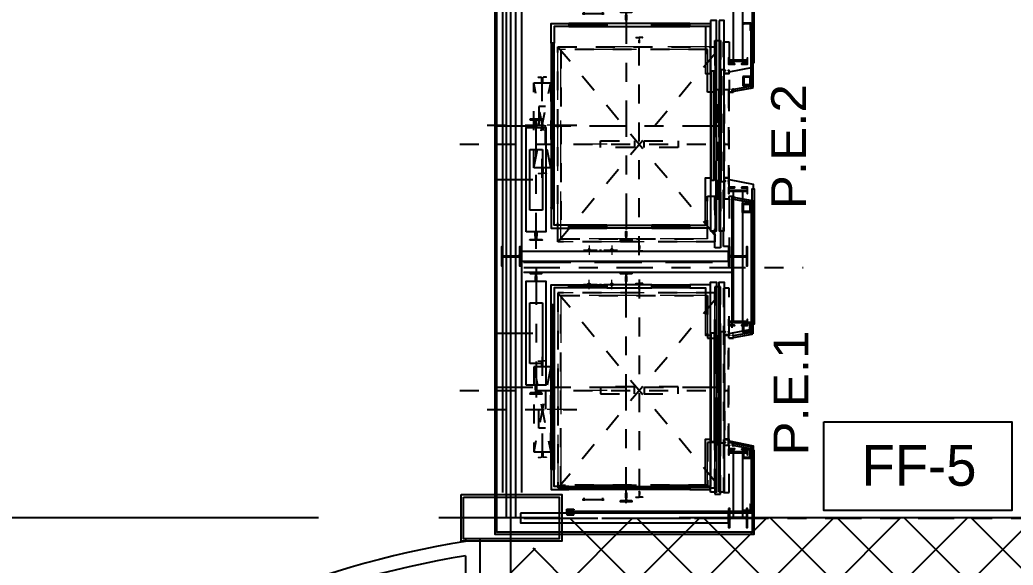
# Model space of a CAD drawing. Header units: millimetres. Extents: x 2148 to 2681, y 758 to 986.
# Drawn here: x 2503.8 to 2509.05, y 946.72 to 949.6 of the extents above; entities that cross this region are included whole.
import ezdxf

# ---------------------------------------------------------------- set-up
doc = ezdxf.new("R2010")
doc.units = ezdxf.units.MM
for name, pattern in [('ACAD_ISO02W100', [15, 12, -3]), ('CENTER2', [28.575, 19.05, -3.175, 3.175, -3.175]), ('DASHED2', [0.375, 0.25, -0.125])]:
    doc.linetypes.add(name, pattern=pattern)
for name, color, linetype in [('ar elev', 2, 'Continuous'), ('at_Entity', 7, 'Continuous'), ('COLUMN', 7, 'Continuous'), ('D', 1, 'Continuous'), ('DR', 7, 'Continuous'), ('ELAYOUT', 4, 'Continuous'), ('HATCH', 8, 'Continuous'), ('S_GRID LINES', 252, 'Continuous')]:
    doc.layers.add(name, color=color, linetype=linetype)
doc.styles.add('MMTX$0$ESMX$0$X-OPTA1D', font='x-opta1d')
pattern_1 = [(135, (323.9666181, 79932.3673686), (-0.000883883476483, -0.000883883476483), [])]
pattern_2 = [(135, (324.0067876, 79932.39232), (-0.000883883476483, -0.000883883476483), [])]
pattern_3 = [(225, (323.9666181, -78035.7811748), (-0.000883883476483, 0.000883883476483), [])]
pattern_4 = [(135, (324.0067876, 79933.0591603), (-0.000883883476483, -0.000883883476483), [])]
pattern_5 = [(225, (324.0067876, -78036.4752397), (-0.000883883476483, 0.000883883476483), [])]
pattern_6 = [(135, (324.008716, 79934.358773), (-0.000883883476483, -0.000883883476483), [])]

# ---------------------------------------------------------------- blocks, each defined once
blk = doc.blocks.new('ELEVA')
at = {"color": 8, "linetype": 'DASHED2', "ltscale": 0.05}
for p, q in [((-79008.3435, -2192.2745), (-79008.3615, -2192.3748)), ((-79007.784, -2192.2745), (-79007.766, -2192.3748))]:
    blk.add_line(p, q, dxfattribs=at)
for points in [[(-79008.1888, -2191.2198), (-79007.7388, -2191.2198), (-79007.7388, -2191.3098), (-79008.1888, -2191.3098)], [(-79007.8638, -2191.2471), (-79008.0637, -2191.2471), (-79008.0637, -2191.2826), (-79007.8638, -2191.2826)], [(-79008.3537, -2192.2274), (-79007.7738, -2192.2274), (-79007.7738, -2192.2478), (-79008.3537, -2192.2478)]]:
    blk.add_lwpolyline(points, close=True, dxfattribs=at)
for points in [[(-79008.3386, -2192.1772), (-79008.5789, -2192.1772), (-79008.5789, -2191.3473), (-79007.5486, -2191.3473), (-79007.5486, -2192.1772), (-79007.7889, -2192.1772), (-79007.7889, -2192.1369), (-79007.5636, -2192.1369), (-79007.5636, -2191.3632), (-79008.5638, -2191.3632), (-79008.5638, -2192.1369), (-79008.3386, -2192.1369), (-79008.3386, -2192.1772)], [(-79008.611, -2192.1772), (-79008.3386, -2192.1772), (-79008.3386, -2192.1792), (-79008.3513, -2192.1792), (-79008.3513, -2192.1962), (-79007.7762, -2192.1962), (-79007.7762, -2192.1792), (-79007.7887, -2192.1792), (-79007.7887, -2192.1772), (-79007.5164, -2192.1772), (-79007.5164, -2192.2069), (-79008.611, -2192.2069), (-79008.611, -2192.1772)], [(-79008.3386, -2192.2745), (-79008.3561, -2192.2745), (-79008.3561, -2192.2697), (-79008.3513, -2192.2697), (-79008.3513, -2192.2702), (-79008.3551, -2192.2702), (-79008.3551, -2192.2736), (-79008.3396, -2192.2736), (-79008.3396, -2192.2502), (-79008.3551, -2192.2502), (-79008.3551, -2192.2536), (-79008.3513, -2192.2536), (-79008.3513, -2192.2546), (-79008.3561, -2192.2546), (-79008.3561, -2192.2522), (-79008.6037, -2192.2522), (-79008.6037, -2192.222), (-79007.5237, -2192.222), (-79007.5237, -2192.2522), (-79007.7714, -2192.2522), (-79007.7714, -2192.2546), (-79007.7762, -2192.2546), (-79007.7762, -2192.2536), (-79007.7723, -2192.2536), (-79007.7723, -2192.2502), (-79007.7879, -2192.2502), (-79007.7879, -2192.2736), (-79007.7723, -2192.2736), (-79007.7723, -2192.2702), (-79007.7762, -2192.2702), (-79007.7762, -2192.2697), (-79007.7714, -2192.2697), (-79007.7714, -2192.2745), (-79007.7889, -2192.2745), (-79007.7889, -2192.2497), (-79008.3386, -2192.2497), (-79008.3386, -2192.2745), (-79008.3435, -2192.2745), (-79008.3615, -2192.3748)]]:
    blk.add_lwpolyline(points, dxfattribs=at)
at = {"layer": 'at_Entity', "color": 8, "linetype": 'DASHED2', "lineweight": 9}
for p, q in [((-79008.7385, -2191.1649), (-79008.7385, -2192.2643)), ((-79008.6884, -2191.1649), (-79008.6884, -2192.2643)), ((-79008.217, -2191.2432), (-79008.2189, -2191.2432)), ((-79008.2189, -2191.2432), (-79008.2189, -2191.2578)), ((-79008.2189, -2191.2578), (-79008.218, -2191.2602)), ((-79008.218, -2191.2695), (-79008.2189, -2191.2719)), ((-79008.2189, -2191.2865), (-79008.2189, -2191.2719)), ((-79008.217, -2191.2865), (-79008.2189, -2191.2865)), ((-79008.218, -2191.2602), (-79008.2165, -2191.2617)), ((-79008.2165, -2191.268), (-79008.218, -2191.2695)), ((-79008.217, -2191.2432), (-79008.217, -2191.2578)), ((-79008.217, -2191.2578), (-79008.216, -2191.2597)), ((-79008.216, -2191.2699), (-79008.217, -2191.2719)), ((-79008.217, -2191.2865), (-79008.217, -2191.2719)), ((-79008.2165, -2191.2617), (-79008.2141, -2191.2622)), ((-79008.2141, -2191.2675), (-79008.2165, -2191.268)), ((-79008.216, -2191.2597), (-79008.2141, -2191.2607)), ((-79008.2141, -2191.269), (-79008.216, -2191.2699)), ((-79008.1917, -2191.2607), (-79008.2141, -2191.2607)), ((-79008.1917, -2191.2622), (-79008.2141, -2191.2622)), ((-79008.1917, -2191.2675), (-79008.2141, -2191.2675)), ((-79008.1917, -2191.269), (-79008.2141, -2191.269)), ((-79008.1897, -2191.2617), (-79008.1917, -2191.2607)), ((-79008.1907, -2191.2627), (-79008.1917, -2191.2622)), ((-79008.1917, -2191.2675), (-79008.1907, -2191.267)), ((-79008.1917, -2191.269), (-79008.1897, -2191.268)), ((-79008.1902, -2191.2636), (-79008.1907, -2191.2627)), ((-79008.1907, -2191.267), (-79008.1902, -2191.2661)), ((-79008.1902, -2191.2661), (-79008.1902, -2191.2636)), ((-79008.1888, -2191.2636), (-79008.1897, -2191.2617)), ((-79008.1897, -2191.268), (-79008.1888, -2191.2661)), ((-79007.9635, -2191.3857), (-79007.9635, -2191.2899)), ((-79007.7378, -2191.2617), (-79007.7388, -2191.2636)), ((-79007.7388, -2191.2661), (-79007.7378, -2191.268)), ((-79007.7358, -2191.2607), (-79007.7378, -2191.2617)), ((-79007.7378, -2191.268), (-79007.7358, -2191.269)), ((-79007.7368, -2191.2627), (-79007.7373, -2191.2636)), ((-79007.7373, -2191.2636), (-79007.7373, -2191.2661)), ((-79007.7373, -2191.2661), (-79007.7368, -2191.267)), ((-79007.7358, -2191.2622), (-79007.7368, -2191.2627)), ((-79007.7368, -2191.267), (-79007.7358, -2191.2675)), ((-79007.7358, -2191.2607), (-79007.7135, -2191.2607)), ((-79007.7358, -2191.2622), (-79007.7135, -2191.2622)), ((-79007.7358, -2191.2675), (-79007.7135, -2191.2675)), ((-79007.7358, -2191.269), (-79007.7135, -2191.269)), ((-79007.7135, -2191.2607), (-79007.7115, -2191.2597)), ((-79007.7135, -2191.2622), (-79007.711, -2191.2617)), ((-79007.711, -2191.268), (-79007.7135, -2191.2675)), ((-79007.7115, -2191.2699), (-79007.7135, -2191.269)), ((-79007.7115, -2191.2597), (-79007.7106, -2191.2578)), ((-79007.7106, -2191.2719), (-79007.7115, -2191.2699)), ((-79007.711, -2191.2617), (-79007.7096, -2191.2602)), ((-79007.7096, -2191.2695), (-79007.711, -2191.268)), ((-79007.7106, -2191.2432), (-79007.7086, -2191.2432)), ((-79007.7106, -2191.2432), (-79007.7106, -2191.2578)), ((-79007.7106, -2191.2865), (-79007.7106, -2191.2719)), ((-79007.7106, -2191.2865), (-79007.7086, -2191.2865)), ((-79007.7096, -2191.2602), (-79007.7086, -2191.2578)), ((-79007.7086, -2191.2719), (-79007.7096, -2191.2695)), ((-79007.7086, -2191.2432), (-79007.7086, -2191.2578)), ((-79007.7086, -2191.2865), (-79007.7086, -2191.2719)), ((-79008.5789, -2191.3473), (-79007.5486, -2191.3473)), ((-79008.5789, -2192.1772), (-79008.5789, -2191.3473)), ((-79008.5638, -2191.3624), (-79007.5636, -2191.3624)), ((-79008.5638, -2192.1369), (-79008.5638, -2191.3624)), ((-79007.5636, -2192.1369), (-79007.5636, -2191.3624)), ((-79007.5486, -2192.1772), (-79007.5486, -2191.3473)), ((-79008.6232, -2191.5545), (-79008.6232, -2191.4821)), ((-79008.0637, -2191.6081), (-79008.0637, -2191.4918)), ((-79008.5979, -2191.5122), (-79008.648, -2191.5122)), ((-79008.6271, -2191.5056), (-79008.6316, -2191.5122)), ((-79008.6316, -2191.5122), (-79008.6267, -2191.5193)), ((-79008.6164, -2191.5083), (-79008.6271, -2191.5056)), ((-79008.6267, -2191.5193), (-79008.6164, -2191.5161)), ((-79008.6154, -2191.5122), (-79008.6164, -2191.5083)), ((-79008.6164, -2191.5161), (-79008.6154, -2191.5122)), ((-79008.6232, -2191.5779), (-79008.6232, -2191.5662)), ((-79008.6232, -2191.6621), (-79008.6232, -2191.5896)), ((-79008.5979, -2191.6324), (-79008.648, -2191.6324)), ((-79008.6295, -2191.6285), (-79008.6305, -2191.6324)), ((-79008.6305, -2191.6324), (-79008.6295, -2191.6358)), ((-79008.6266, -2191.6256), (-79008.6295, -2191.6285)), ((-79008.6295, -2191.6358), (-79008.6266, -2191.6387)), ((-79008.6232, -2191.6246), (-79008.6266, -2191.6256)), ((-79008.6266, -2191.6387), (-79008.6232, -2191.6397)), ((-79008.6193, -2191.6256), (-79008.6232, -2191.6246)), ((-79008.6232, -2191.6397), (-79008.6193, -2191.6387)), ((-79008.6164, -2191.6285), (-79008.6193, -2191.6256)), ((-79008.6193, -2191.6387), (-79008.6164, -2191.6358)), ((-79008.6154, -2191.6324), (-79008.6164, -2191.6285)), ((-79008.6164, -2191.6358), (-79008.6154, -2191.6324)), ((-79008.6271, -2191.7584), (-79008.6295, -2191.7584)), ((-79008.6295, -2191.7584), (-79008.6295, -2191.7774)), ((-79008.6261, -2191.7589), (-79008.6271, -2191.7584)), ((-79008.6256, -2191.7598), (-79008.6261, -2191.7589)), ((-79008.6256, -2191.7598), (-79008.6242, -2191.7744)), ((-79007.5018, -2191.7598), (-79007.5033, -2191.7744)), ((-79007.5014, -2191.7589), (-79007.5018, -2191.7598)), ((-79007.5004, -2191.7584), (-79007.5014, -2191.7589)), ((-79007.498, -2191.7584), (-79007.5004, -2191.7584)), ((-79007.498, -2191.7584), (-79007.498, -2191.7774)), ((-79008.6295, -2191.7958), (-79008.6295, -2191.7774)), ((-79008.6271, -2191.7958), (-79008.6295, -2191.7958)), ((-79008.6271, -2191.7958), (-79008.6261, -2191.7954)), ((-79008.6261, -2191.7954), (-79008.6256, -2191.7944)), ((-79008.6256, -2191.7944), (-79008.6242, -2191.7798)), ((-79008.6242, -2191.7744), (-79008.6237, -2191.7759)), ((-79008.6237, -2191.7788), (-79008.6242, -2191.7798)), ((-79008.6237, -2191.7759), (-79008.6227, -2191.7764)), ((-79008.6227, -2191.7783), (-79008.6237, -2191.7788)), ((-79008.6227, -2191.7764), (-79008.6154, -2191.7764)), ((-79008.6154, -2191.7783), (-79008.6227, -2191.7783)), ((-79008.6154, -2191.7764), (-79008.6135, -2191.7749)), ((-79008.6135, -2191.7798), (-79008.6154, -2191.7783)), ((-79008.5989, -2191.7749), (-79008.6135, -2191.7749)), ((-79008.5989, -2191.7798), (-79008.6135, -2191.7798)), ((-79008.5984, -2191.7754), (-79008.5989, -2191.7749)), ((-79008.5989, -2191.7798), (-79008.5984, -2191.7793)), ((-79008.5984, -2191.7793), (-79008.5984, -2191.7754)), ((-79007.5286, -2191.7749), (-79007.5291, -2191.7754)), ((-79007.5291, -2191.7793), (-79007.5291, -2191.7754)), ((-79007.5291, -2191.7793), (-79007.5286, -2191.7798)), ((-79007.5286, -2191.7749), (-79007.514, -2191.7749)), ((-79007.5286, -2191.7798), (-79007.514, -2191.7798)), ((-79007.5116, -2191.7764), (-79007.514, -2191.7749)), ((-79007.5116, -2191.7783), (-79007.514, -2191.7798)), ((-79007.5048, -2191.7764), (-79007.5116, -2191.7764)), ((-79007.5116, -2191.7783), (-79007.5048, -2191.7783)), ((-79007.5048, -2191.7764), (-79007.5038, -2191.7759)), ((-79007.5038, -2191.7788), (-79007.5048, -2191.7783)), ((-79007.5038, -2191.7759), (-79007.5033, -2191.7744)), ((-79007.5033, -2191.7798), (-79007.5038, -2191.7788)), ((-79007.5018, -2191.7944), (-79007.5033, -2191.7798)), ((-79007.5018, -2191.7944), (-79007.5014, -2191.7954)), ((-79007.5014, -2191.7954), (-79007.5004, -2191.7958)), ((-79007.5004, -2191.7958), (-79007.498, -2191.7958)), ((-79007.498, -2191.7958), (-79007.498, -2191.7774)), ((-79008.3386, -2192.1772), (-79008.611, -2192.1772)), ((-79008.611, -2192.2069), (-79008.611, -2192.1772)), ((-79008.5638, -2192.1369), (-79008.3386, -2192.1369)), ((-79007.7762, -2192.1792), (-79008.3513, -2192.1792)), ((-79008.3513, -2192.1962), (-79008.3513, -2192.1792)), ((-79007.5636, -2192.1369), (-79007.7889, -2192.1369)), ((-79007.5164, -2192.1772), (-79007.7889, -2192.1772)), ((-79007.7762, -2192.1962), (-79007.7762, -2192.1792)), ((-79007.5164, -2192.2069), (-79007.5164, -2192.1772)), ((-79007.5164, -2192.2069), (-79008.611, -2192.2069)), ((-79007.7762, -2192.1962), (-79008.3513, -2192.1962))]:
    blk.add_line(p, q, dxfattribs=at)
at = {"layer": 'DR', "color": 8, "linetype": 'DASHED2', "ltscale": 0.05}
for points in [[(-79008.0817, -2191.5721), (-79008.0457, -2191.5721), (-79008.0457, -2191.7521), (-79008.0817, -2191.7521)], [(-79008.0817, -2191.8022), (-79008.0457, -2191.8022), (-79008.0457, -2191.9822), (-79008.0817, -2191.9822)]]:
    blk.add_lwpolyline(points, close=True, dxfattribs=at)
at = {"layer": 'HATCH', "color": 8, "linetype": 'DASHED2', "ltscale": 0.05}
for p, q in [((-79008.0637, -2190.8293), (-79008.0637, -2192.2497)), ((-79007.9635, -2190.9744), (-79007.9635, -2191.4464)), ((-79008.1888, -2191.2198), (-79007.7388, -2191.3098)), ((-79008.1888, -2191.3098), (-79007.7388, -2191.2198)), ((-79008.2413, -2191.2646), (-79008.092, -2191.2646)), ((-79007.8356, -2191.2646), (-79007.6862, -2191.2646)), ((-79008.5789, -2191.3473), (-79007.5486, -2192.2069)), ((-79007.5486, -2191.3473), (-79008.5789, -2192.2069)), ((-79008.6486, -2191.7774), (-79007.4651, -2191.7774))]:
    blk.add_line(p, q, dxfattribs=at)
blk = doc.blocks.new('elevf')
at = {"layer": 'ar elev', "color": 8, "linetype": 'CENTER2', "ltscale": 0.01}
for p, q in [((-79971.6435, -1903.4139), (-79971.6435, -1904.641)), ((-79971.3582, -1903.4139), (-79971.3582, -1903.6992)), ((-79970.5474, -1903.4139), (-79970.5474, -1903.6992)), ((-79970.2628, -1903.4139), (-79970.2628, -1904.641)), ((-79971.0176, -1903.6213), (-79971.7248, -1903.6213)), ((-79970.9129, -1903.6213), (-79970.198, -1903.6213)), ((-79972.2562, -1904.0976), (-79971.0307, -1904.0976)), ((-79969.6398, -1904.0976), (-79970.8927, -1904.0976))]:
    blk.add_line(p, q, dxfattribs=at)
at = {"layer": 'ar elev', "color": 8}
for p, q in [((-79972.2282, -1903.8731), (-79972.2438, -1903.8731)), ((-79972.236, -1903.8708), (-79972.2375, -1903.8715)), ((-79972.2375, -1903.8715), (-79972.2375, -1903.8747)), ((-79972.2375, -1903.8747), (-79972.2344, -1903.8747)), ((-79972.236, -1903.8653), (-79972.236, -1903.9807)), ((-79972.2344, -1903.8715), (-79972.236, -1903.8708)), ((-79972.2336, -1903.8731), (-79972.2344, -1903.8715)), ((-79972.2344, -1903.8747), (-79972.2336, -1903.8731)), ((-79969.6625, -1903.8731), (-79969.6774, -1903.8731)), ((-79969.6703, -1903.8708), (-79969.6719, -1903.8715)), ((-79969.6719, -1903.8715), (-79969.6719, -1903.8747)), ((-79969.6719, -1903.8747), (-79969.6688, -1903.8747)), ((-79969.6703, -1903.8653), (-79969.6703, -1903.9807)), ((-79969.6688, -1903.8715), (-79969.6703, -1903.8708)), ((-79969.668, -1903.8731), (-79969.6688, -1903.8715)), ((-79969.6688, -1903.8747), (-79969.668, -1903.8731)), ((-79972.2282, -1903.9729), (-79972.2438, -1903.9729)), ((-79972.236, -1903.9705), (-79972.2375, -1903.9713)), ((-79972.2375, -1903.9713), (-79972.2375, -1903.9744)), ((-79972.2375, -1903.9744), (-79972.236, -1903.9752)), ((-79972.2344, -1903.9713), (-79972.236, -1903.9705)), ((-79972.236, -1903.9752), (-79972.2344, -1903.9744)), ((-79972.2336, -1903.9729), (-79972.2344, -1903.9713)), ((-79972.2344, -1903.9744), (-79972.2336, -1903.9729)), ((-79969.6625, -1903.9729), (-79969.6774, -1903.9729)), ((-79969.6703, -1903.9705), (-79969.6719, -1903.9713)), ((-79969.6719, -1903.9713), (-79969.6719, -1903.9744)), ((-79969.6719, -1903.9744), (-79969.6703, -1903.9752)), ((-79969.6688, -1903.9713), (-79969.6703, -1903.9705)), ((-79969.6703, -1903.9752), (-79969.6688, -1903.9744)), ((-79969.668, -1903.9729), (-79969.6688, -1903.9713)), ((-79969.6688, -1903.9744), (-79969.668, -1903.9729))]:
    blk.add_line(p, q, dxfattribs=at)
at = {"layer": 'ar elev'}
for points in [[(-79971.9771, -1904.7634), (-79972.409, -1904.7634), (-79972.409, -1903.4139), (-79969.4973, -1903.4139), (-79969.4973, -1904.7634), (-79969.9292, -1904.7634), (-79969.9292, -1904.7735), (-79969.4871, -1904.7735), (-79969.4871, -1903.4038), (-79972.4192, -1903.4038), (-79972.4192, -1904.7735), (-79971.9771, -1904.7735)], [(-79970.9442, -1903.4451), (-79970.9029, -1903.4451), (-79970.9029, -1903.4389), (-79971.0034, -1903.4389), (-79971.0034, -1903.4451), (-79970.9613, -1903.4451), (-79970.9582, -1903.4459), (-79970.9559, -1903.4482), (-79970.9551, -1903.4513), (-79970.9551, -1903.5262), (-79970.9559, -1903.5293), (-79970.9582, -1903.5324), (-79970.9613, -1903.5332), (-79971.0034, -1903.5332), (-79971.0034, -1903.5386), (-79970.9029, -1903.5386), (-79970.9029, -1903.5332), (-79970.9442, -1903.5332), (-79970.9481, -1903.5324), (-79970.9504, -1903.5293), (-79970.9512, -1903.5262), (-79970.9512, -1903.4513), (-79970.9504, -1903.4482), (-79970.9481, -1903.4459)], [(-79970.9504, -1903.5293), (-79970.9512, -1903.5262), (-79970.9512, -1903.4513), (-79970.9504, -1903.4482), (-79970.9481, -1903.4459), (-79970.9442, -1903.4451), (-79970.9029, -1903.4451), (-79970.9029, -1903.4389), (-79971.0034, -1903.4389), (-79971.0034, -1903.4451), (-79970.9613, -1903.4451), (-79970.9582, -1903.4459), (-79970.9559, -1903.4482), (-79970.9551, -1903.4513), (-79970.9551, -1903.5262), (-79970.9559, -1903.5293), (-79970.9582, -1903.5324), (-79970.9613, -1903.5332), (-79971.0034, -1903.5332), (-79971.0034, -1903.5386), (-79970.9029, -1903.5386), (-79970.9029, -1903.5332), (-79970.9442, -1903.5332), (-79970.9481, -1903.5324)], [(-79969.5222, -1903.4389), (-79969.622, -1903.4389), (-79969.622, -1903.4451), (-79969.5807, -1903.4451), (-79969.5776, -1903.4459), (-79969.5752, -1903.4482), (-79969.5745, -1903.4513), (-79969.5745, -1903.5262), (-79969.5752, -1903.5293), (-79969.5776, -1903.5324), (-79969.5807, -1903.5332), (-79969.622, -1903.5332), (-79969.622, -1903.5386), (-79969.5222, -1903.5386), (-79969.5222, -1903.5332), (-79969.5635, -1903.5332), (-79969.5667, -1903.5324), (-79969.569, -1903.5293), (-79969.5706, -1903.5262), (-79969.5706, -1903.4513), (-79969.569, -1903.4482), (-79969.5667, -1903.4459), (-79969.5635, -1903.4451), (-79969.5222, -1903.4451)], [(-79971.6333, -1903.5691), (-79971.0837, -1903.5691), (-79971.0837, -1903.6735), (-79971.6333, -1903.6735)], [(-79970.8226, -1903.5691), (-79970.273, -1903.5691), (-79970.273, -1903.6735), (-79970.8226, -1903.6735)], [(-79971.2116, -1903.7016), (-79971.2085, -1903.7016), (-79971.2085, -1903.7016), (-79971.2116, -1903.7016)], [(-79970.6947, -1903.7016), (-79970.6978, -1903.7016), (-79970.6978, -1903.7016), (-79970.6947, -1903.7016)], [(-79972.1837, -1903.9955), (-79972.1681, -1903.9955), (-79972.1681, -1904.2333), (-79972.1837, -1904.2333)], [(-79971.1032, -1903.9955), (-79971.1188, -1903.9955), (-79971.1188, -1904.2333), (-79971.1032, -1904.2333)], [(-79970.8031, -1903.9955), (-79970.7875, -1903.9955), (-79970.7875, -1904.2333), (-79970.8031, -1904.2333)], [(-79969.7226, -1903.9955), (-79969.7382, -1903.9955), (-79969.7382, -1904.2333), (-79969.7226, -1904.2333)], [(-79972.1681, -1904.4344), (-79972.1837, -1904.4344), (-79972.1837, -1904.5435), (-79972.1681, -1904.5435)], [(-79969.7382, -1904.4344), (-79969.7226, -1904.4344), (-79969.7226, -1904.5435), (-79969.7382, -1904.5435)], [(-79972.1985, -1904.5435), (-79971.0884, -1904.5435), (-79971.0884, -1904.5739), (-79972.1985, -1904.5739)], [(-79972.1681, -1904.5163), (-79971.9187, -1904.5163), (-79971.9187, -1904.5435), (-79972.1681, -1904.5435)], [(-79971.9311, -1904.5459), (-79971.3558, -1904.5459), (-79971.3558, -1904.563), (-79971.9311, -1904.563)], [(-79969.7078, -1904.5435), (-79970.8179, -1904.5435), (-79970.8179, -1904.5739), (-79969.7078, -1904.5739)], [(-79969.9752, -1904.5459), (-79970.5505, -1904.5459), (-79970.5505, -1904.563), (-79969.9752, -1904.563)], [(-79969.7382, -1904.5163), (-79969.9876, -1904.5163), (-79969.9876, -1904.5435), (-79969.7382, -1904.5435)], [(-79971.9389, -1904.5981), (-79971.3488, -1904.5981), (-79971.3488, -1904.6145), (-79971.9389, -1904.6145)], [(-79969.9674, -1904.5981), (-79970.5575, -1904.5981), (-79970.5575, -1904.6145), (-79969.9674, -1904.6145)], [(-79972.2835, -1904.6386), (-79972.3841, -1904.6386), (-79972.3841, -1904.6449), (-79972.3428, -1904.6449), (-79972.3389, -1904.6457), (-79972.3365, -1904.648), (-79972.3358, -1904.6511), (-79972.3358, -1904.726), (-79972.3365, -1904.7299), (-79972.3389, -1904.7322), (-79972.3428, -1904.733), (-79972.3841, -1904.733), (-79972.3841, -1904.7384), (-79972.2835, -1904.7384), (-79972.2835, -1904.733), (-79972.3256, -1904.733), (-79972.3287, -1904.7322), (-79972.3311, -1904.7299), (-79972.3319, -1904.726), (-79972.3319, -1904.6511), (-79972.3311, -1904.648), (-79972.3287, -1904.6457), (-79972.3256, -1904.6449), (-79972.2835, -1904.6449)], [(-79971.9686, -1904.6386), (-79972.0013, -1904.6386), (-79972.0013, -1904.6394), (-79972.0005, -1904.641), (-79971.999, -1904.6418), (-79971.9756, -1904.6418), (-79971.9725, -1904.6433), (-79971.9717, -1904.6457), (-79971.9717, -1904.6691), (-79971.9709, -1904.6706), (-79971.9693, -1904.6714), (-79971.9686, -1904.6714)], [(-79971.9849, -1904.6418), (-79971.9896, -1904.6418), (-79971.9896, -1904.7361), (-79971.9849, -1904.7361)], [(-79971.9202, -1904.616), (-79971.9343, -1904.616), (-79971.9358, -1904.6168), (-79971.9358, -1904.6176), (-79971.9358, -1904.6215), (-79971.935, -1904.6215), (-79971.935, -1904.6176), (-79971.9195, -1904.6176), (-79971.9195, -1904.6402), (-79971.935, -1904.6402), (-79971.935, -1904.6363), (-79971.9358, -1904.6363), (-79971.9358, -1904.6394), (-79971.9358, -1904.641), (-79971.9343, -1904.641), (-79971.9202, -1904.641), (-79971.9187, -1904.641), (-79971.9187, -1904.6394), (-79971.9187, -1904.6176), (-79971.9187, -1904.6168)], [(-79971.3511, -1904.6168), (-79971.3527, -1904.616), (-79971.3667, -1904.616), (-79971.3683, -1904.6168), (-79971.3683, -1904.6176), (-79971.3683, -1904.6394), (-79971.3683, -1904.641), (-79971.3667, -1904.641), (-79971.3527, -1904.641), (-79971.3511, -1904.641), (-79971.3511, -1904.6363), (-79971.3519, -1904.6363), (-79971.3519, -1904.6402), (-79971.3675, -1904.6402), (-79971.3675, -1904.6176), (-79971.3519, -1904.6176), (-79971.3519, -1904.6215), (-79971.3511, -1904.6215)], [(-79971.2856, -1904.6394), (-79971.2856, -1904.6386), (-79971.3184, -1904.6386), (-79971.3184, -1904.6714), (-79971.3176, -1904.6714), (-79971.3161, -1904.6706), (-79971.3153, -1904.6691), (-79971.3153, -1904.6457), (-79971.3145, -1904.6433), (-79971.3114, -1904.6418), (-79971.288, -1904.6418), (-79971.2864, -1904.641)], [(-79971.2973, -1904.6418), (-79971.302, -1904.6418), (-79971.302, -1904.7361), (-79971.2973, -1904.7361)], [(-79970.9442, -1904.6449), (-79970.9029, -1904.6449), (-79970.9029, -1904.6386), (-79971.0034, -1904.6386), (-79971.0034, -1904.6449), (-79970.9613, -1904.6449), (-79970.9582, -1904.6457), (-79970.9559, -1904.648), (-79970.9551, -1904.6511), (-79970.9551, -1904.726), (-79970.9559, -1904.7299), (-79970.9582, -1904.7322), (-79970.9613, -1904.733), (-79971.0034, -1904.733), (-79971.0034, -1904.7384), (-79970.9029, -1904.7384), (-79970.9029, -1904.733), (-79970.9442, -1904.733), (-79970.9481, -1904.7322), (-79970.9504, -1904.7299), (-79970.9512, -1904.726), (-79970.9512, -1904.6511), (-79970.9504, -1904.648), (-79970.9481, -1904.6457)], [(-79970.5879, -1904.6386), (-79970.6199, -1904.6386), (-79970.6199, -1904.6394), (-79970.6199, -1904.641), (-79970.6183, -1904.6418), (-79970.5949, -1904.6418), (-79970.5918, -1904.6433), (-79970.5903, -1904.6457), (-79970.5903, -1904.6691), (-79970.5903, -1904.6706), (-79970.5887, -1904.6714), (-79970.5879, -1904.6714)], [(-79970.6043, -1904.6418), (-79970.609, -1904.6418), (-79970.609, -1904.7361), (-79970.6043, -1904.7361)], [(-79970.5372, -1904.6176), (-79970.5388, -1904.616), (-79970.5536, -1904.616), (-79970.5552, -1904.6176), (-79970.5552, -1904.6215), (-79970.5536, -1904.6215), (-79970.5536, -1904.6176), (-79970.5388, -1904.6176), (-79970.5388, -1904.6402), (-79970.5536, -1904.6402), (-79970.5536, -1904.6363), (-79970.5552, -1904.6363), (-79970.5552, -1904.6394), (-79970.5544, -1904.641), (-79970.5536, -1904.641), (-79970.5388, -1904.641), (-79970.538, -1904.641), (-79970.5372, -1904.6394)], [(-79969.9705, -1904.6168), (-79969.972, -1904.616), (-79969.9861, -1904.616), (-79969.9876, -1904.6168), (-79969.9876, -1904.6176), (-79969.9876, -1904.6394), (-79969.9876, -1904.641), (-79969.9861, -1904.641), (-79969.972, -1904.641), (-79969.9705, -1904.641), (-79969.9705, -1904.6363), (-79969.9713, -1904.6363), (-79969.9713, -1904.6402), (-79969.9869, -1904.6402), (-79969.9869, -1904.6176), (-79969.9713, -1904.6176), (-79969.9713, -1904.6215), (-79969.9705, -1904.6215)], [(-79969.9307, -1904.6418), (-79969.9073, -1904.6418), (-79969.9058, -1904.641), (-79969.905, -1904.6394), (-79969.905, -1904.6386), (-79969.9377, -1904.6386), (-79969.9377, -1904.6714), (-79969.937, -1904.6714), (-79969.9354, -1904.6706), (-79969.9346, -1904.6691), (-79969.9346, -1904.6457), (-79969.9331, -1904.6433)], [(-79969.9167, -1904.6418), (-79969.9214, -1904.6418), (-79969.9214, -1904.7361), (-79969.9167, -1904.7361)], [(-79969.5222, -1904.6386), (-79969.622, -1904.6386), (-79969.622, -1904.6449), (-79969.5807, -1904.6449), (-79969.5776, -1904.6457), (-79969.5752, -1904.648), (-79969.5745, -1904.6511), (-79969.5745, -1904.726), (-79969.5752, -1904.7299), (-79969.5776, -1904.7322), (-79969.5807, -1904.733), (-79969.622, -1904.733), (-79969.622, -1904.7384), (-79969.5222, -1904.7384), (-79969.5222, -1904.733), (-79969.5635, -1904.733), (-79969.5667, -1904.7322), (-79969.569, -1904.7299), (-79969.5706, -1904.726), (-79969.5706, -1904.6511), (-79969.569, -1904.648), (-79969.5667, -1904.6457), (-79969.5635, -1904.6449), (-79969.5222, -1904.6449)], [(-79971.9686, -1904.7065), (-79971.9709, -1904.7065), (-79971.9717, -1904.708), (-79971.9717, -1904.7314), (-79971.9725, -1904.7345), (-79971.9756, -1904.7361), (-79972.0005, -1904.7361), (-79972.0013, -1904.7377), (-79972.0013, -1904.7384), (-79971.9686, -1904.7384)], [(-79971.3145, -1904.7345), (-79971.3153, -1904.7314), (-79971.3153, -1904.708), (-79971.3161, -1904.7065), (-79971.3176, -1904.7065), (-79971.3184, -1904.7065), (-79971.3184, -1904.7384), (-79971.2856, -1904.7384), (-79971.2856, -1904.7377), (-79971.2864, -1904.7361), (-79971.288, -1904.7361), (-79971.3114, -1904.7361)], [(-79970.5879, -1904.7065), (-79970.5903, -1904.7065), (-79970.5903, -1904.7314), (-79970.5918, -1904.7345), (-79970.5949, -1904.7361), (-79970.6199, -1904.7361), (-79970.6199, -1904.7384), (-79970.5879, -1904.7384)], [(-79969.9346, -1904.7314), (-79969.9346, -1904.708), (-79969.9354, -1904.7065), (-79969.937, -1904.7065), (-79969.9377, -1904.7065), (-79969.9377, -1904.7384), (-79969.905, -1904.7384), (-79969.905, -1904.7377), (-79969.9058, -1904.7361), (-79969.9073, -1904.7361), (-79969.9307, -1904.7361), (-79969.9331, -1904.7345)], [(-79971.3098, -1904.7634), (-79970.5965, -1904.7634), (-79970.5965, -1904.7735), (-79971.3098, -1904.7735)]]:
    blk.add_lwpolyline(points, close=True, dxfattribs=at)
at = {"layer": 'ar elev', "color": 3}
for points in [[(-79970.9551, -1903.4638), (-79972.3319, -1903.4638), (-79972.3319, -1903.5137), (-79970.9551, -1903.5137)], [(-79969.5745, -1903.4638), (-79970.9512, -1903.4638), (-79970.9512, -1903.5137), (-79969.5745, -1903.5137)], [(-79972.3092, -1903.5386), (-79972.3591, -1903.5386), (-79972.3591, -1904.6386), (-79972.3092, -1904.6386)], [(-79970.9278, -1903.5386), (-79970.9777, -1903.5386), (-79970.9777, -1904.6386), (-79970.9278, -1904.6386)], [(-79969.5472, -1903.5386), (-79969.5971, -1903.5386), (-79969.5971, -1904.6386), (-79969.5472, -1904.6386)], [(-79971.9896, -1904.6636), (-79972.3319, -1904.6636), (-79972.3319, -1904.7135), (-79971.9896, -1904.7135)], [(-79970.9551, -1904.6636), (-79971.2973, -1904.6636), (-79971.2973, -1904.7135), (-79970.9551, -1904.7135)], [(-79970.609, -1904.6636), (-79970.9512, -1904.6636), (-79970.9512, -1904.7135), (-79970.609, -1904.7135)], [(-79969.5745, -1904.6636), (-79969.9167, -1904.6636), (-79969.9167, -1904.7135), (-79969.5745, -1904.7135)]]:
    blk.add_lwpolyline(points, close=True, dxfattribs=at)
at = {"layer": 'ar elev', "color": 8}
for points in [[(-79971.6583, -1903.6189), (-79971.6692, -1903.6189), (-79971.6715, -1903.6182), (-79971.6723, -1903.6158), (-79971.6739, -1903.5917), (-79971.6747, -1903.5901), (-79971.6762, -1903.5893), (-79971.6778, -1903.5893), (-79971.6778, -1903.6532), (-79971.6762, -1903.6532), (-79971.6747, -1903.6525), (-79971.6739, -1903.6509), (-79971.6723, -1903.6275), (-79971.6715, -1903.6252), (-79971.6692, -1903.6236), (-79971.6583, -1903.6236), (-79971.656, -1903.6252), (-79971.6341, -1903.6252), (-79971.6333, -1903.6252), (-79971.6333, -1903.6182), (-79971.6341, -1903.6174), (-79971.656, -1903.6174)], [(-79971.0393, -1903.5893), (-79971.0409, -1903.5893), (-79971.0424, -1903.5901), (-79971.0432, -1903.5917), (-79971.0448, -1903.6158), (-79971.0455, -1903.6182), (-79971.0479, -1903.6189), (-79971.0588, -1903.6189), (-79971.0611, -1903.6174), (-79971.083, -1903.6174), (-79971.0837, -1903.6182), (-79971.0837, -1903.6252), (-79971.0611, -1903.6252), (-79971.0588, -1903.6236), (-79971.0479, -1903.6236), (-79971.0455, -1903.6252), (-79971.0448, -1903.6275), (-79971.0432, -1903.6509), (-79971.0424, -1903.6525), (-79971.0409, -1903.6532), (-79971.0393, -1903.6532)], [(-79970.867, -1903.5893), (-79970.8654, -1903.5893), (-79970.8639, -1903.5901), (-79970.8631, -1903.5917), (-79970.8623, -1903.6158), (-79970.8608, -1903.6182), (-79970.8584, -1903.6189), (-79970.8475, -1903.6189), (-79970.8452, -1903.6174), (-79970.8234, -1903.6174), (-79970.8226, -1903.6182), (-79970.8226, -1903.6252), (-79970.8234, -1903.6252), (-79970.8452, -1903.6252), (-79970.8475, -1903.6236), (-79970.8584, -1903.6236), (-79970.8608, -1903.6252), (-79970.8623, -1903.6275), (-79970.8631, -1903.6509), (-79970.8639, -1903.6525), (-79970.8654, -1903.6532), (-79970.867, -1903.6532)], [(-79970.2285, -1903.5893), (-79970.2301, -1903.5893), (-79970.2316, -1903.5901), (-79970.2324, -1903.5917), (-79970.2332, -1903.6158), (-79970.2348, -1903.6182), (-79970.2371, -1903.6189), (-79970.248, -1903.6189), (-79970.2504, -1903.6174), (-79970.2722, -1903.6174), (-79970.273, -1903.6182), (-79970.273, -1903.6252), (-79970.2722, -1903.6252), (-79970.2504, -1903.6252), (-79970.248, -1903.6236), (-79970.2371, -1903.6236), (-79970.2348, -1903.6252), (-79970.2332, -1903.6275), (-79970.2324, -1903.6509), (-79970.2316, -1903.6525), (-79970.2301, -1903.6532), (-79970.2285, -1903.6532)], [(-79972.0785, -1903.7016), (-79971.2085, -1903.7016), (-79971.2085, -1903.7164), (-79972.0785, -1903.7164)], [(-79972.0785, -1903.7063), (-79971.2085, -1903.7063), (-79971.2085, -1903.7117), (-79972.0785, -1903.7117)], [(-79969.8278, -1903.7016), (-79970.6978, -1903.7016), (-79970.6978, -1903.7164), (-79969.8278, -1903.7164)], [(-79969.8278, -1903.7063), (-79970.6978, -1903.7063), (-79970.6978, -1903.7117), (-79969.8278, -1903.7117)], [(-79972.1837, -1903.7944), (-79972.1681, -1903.7944), (-79972.1681, -1903.9955), (-79972.1837, -1903.9955)], [(-79972.1791, -1903.7944), (-79972.1736, -1903.7944), (-79972.1736, -1903.9955), (-79972.1791, -1903.9955)], [(-79971.1188, -1903.7944), (-79971.1032, -1903.7944), (-79971.1032, -1903.9955), (-79971.1188, -1903.9955)], [(-79971.1134, -1903.7944), (-79971.1087, -1903.7944), (-79971.1087, -1903.9955), (-79971.1134, -1903.9955)], [(-79970.7875, -1903.7944), (-79970.8031, -1903.7944), (-79970.8031, -1903.9955), (-79970.7875, -1903.9955)], [(-79970.7929, -1903.7944), (-79970.7976, -1903.7944), (-79970.7976, -1903.9955), (-79970.7929, -1903.9955)], [(-79969.7226, -1903.7944), (-79969.7382, -1903.7944), (-79969.7382, -1903.9955), (-79969.7226, -1903.9955)], [(-79969.7272, -1903.7944), (-79969.7327, -1903.7944), (-79969.7327, -1903.9955), (-79969.7272, -1903.9955)], [(-79972.2032, -1904.0945), (-79972.204, -1904.0937), (-79972.2258, -1904.0937), (-79972.2258, -1904.0945), (-79972.2282, -1904.0953), (-79972.2391, -1904.0953), (-79972.2414, -1904.0945), (-79972.2422, -1904.0922), (-79972.2438, -1904.068), (-79972.2445, -1904.0664), (-79972.2477, -1904.0664), (-79972.2477, -1904.1296), (-79972.2461, -1904.1296), (-79972.2445, -1904.1288), (-79972.2438, -1904.128), (-79972.2422, -1904.1039), (-79972.2414, -1904.1015), (-79972.2391, -1904.1), (-79972.2282, -1904.1), (-79972.2258, -1904.1015), (-79972.218, -1904.1015), (-79972.204, -1904.1015), (-79972.2032, -1904.1015)], [(-79971.0393, -1904.0664), (-79971.0409, -1904.0664), (-79971.0424, -1904.0664), (-79971.0432, -1904.068), (-79971.0448, -1904.0922), (-79971.0455, -1904.0945), (-79971.0479, -1904.0953), (-79971.0588, -1904.0953), (-79971.0611, -1904.0937), (-79971.0689, -1904.0937), (-79971.083, -1904.0937), (-79971.0837, -1904.0945), (-79971.0837, -1904.1015), (-79971.083, -1904.1015), (-79971.0611, -1904.1015), (-79971.0588, -1904.1), (-79971.0479, -1904.1), (-79971.0455, -1904.1015), (-79971.0448, -1904.1039), (-79971.0432, -1904.128), (-79971.0424, -1904.1288), (-79971.0409, -1904.1296), (-79971.0393, -1904.1296)], [(-79970.8631, -1904.068), (-79970.8639, -1904.0664), (-79970.867, -1904.0664), (-79970.867, -1904.1296), (-79970.8647, -1904.1296), (-79970.8631, -1904.128), (-79970.8616, -1904.1039), (-79970.8608, -1904.1015), (-79970.8584, -1904.1), (-79970.8467, -1904.1), (-79970.8452, -1904.1015), (-79970.8374, -1904.1015), (-79970.8234, -1904.1015), (-79970.8226, -1904.1015), (-79970.8226, -1904.0945), (-79970.8234, -1904.0937), (-79970.8452, -1904.0937), (-79970.8452, -1904.0945), (-79970.8467, -1904.0953), (-79970.8584, -1904.0953), (-79970.8608, -1904.0945), (-79970.8616, -1904.0922)], [(-79969.6586, -1904.0664), (-79969.6602, -1904.0664), (-79969.6618, -1904.0664), (-79969.6625, -1904.068), (-79969.6633, -1904.0922), (-79969.6649, -1904.0945), (-79969.6672, -1904.0953), (-79969.6781, -1904.0953), (-79969.6805, -1904.0937), (-79969.6875, -1904.0937), (-79969.7023, -1904.0937), (-79969.7031, -1904.0945), (-79969.7031, -1904.1015), (-79969.7023, -1904.1015), (-79969.6805, -1904.1015), (-79969.6781, -1904.1), (-79969.6672, -1904.1), (-79969.6649, -1904.1015), (-79969.6633, -1904.1039), (-79969.6625, -1904.128), (-79969.6618, -1904.1288), (-79969.6602, -1904.1296), (-79969.6586, -1904.1296)], [(-79972.1837, -1904.2333), (-79972.1681, -1904.2333), (-79972.1681, -1904.4344), (-79972.1837, -1904.4344)], [(-79972.1791, -1904.2333), (-79972.1736, -1904.2333), (-79972.1736, -1904.4344), (-79972.1791, -1904.4344)], [(-79971.1188, -1904.2333), (-79971.1032, -1904.2333), (-79971.1032, -1904.4344), (-79971.1188, -1904.4344)], [(-79971.1134, -1904.2333), (-79971.1087, -1904.2333), (-79971.1087, -1904.4344), (-79971.1134, -1904.4344)], [(-79970.7875, -1904.2333), (-79970.8031, -1904.2333), (-79970.8031, -1904.4344), (-79970.7875, -1904.4344)], [(-79970.7929, -1904.2333), (-79970.7976, -1904.2333), (-79970.7976, -1904.4344), (-79970.7929, -1904.4344)], [(-79969.7226, -1904.2333), (-79969.7382, -1904.2333), (-79969.7382, -1904.4344), (-79969.7226, -1904.4344)], [(-79969.7272, -1904.2333), (-79969.7327, -1904.2333), (-79969.7327, -1904.4344), (-79969.7272, -1904.4344)]]:
    blk.add_lwpolyline(points, close=True, dxfattribs=at)
at = {"layer": 'ar elev', "linetype": 'ACAD_ISO02W100', "ltscale": 0.3}
for points in [[(-79971.5187, -1903.5885), (-79971.1983, -1903.5885), (-79971.1983, -1903.6548), (-79971.5187, -1903.6548)], [(-79970.708, -1903.5885), (-79970.3876, -1903.5885), (-79970.3876, -1903.6548), (-79970.708, -1903.6548)]]:
    blk.add_lwpolyline(points, close=True, dxfattribs=at)
at = {"layer": 'ar elev'}
for points in [[(-79972.0785, -1903.7164), (-79972.0785, -1903.7016), (-79972.1837, -1903.7016), (-79972.1837, -1903.7944), (-79972.1681, -1903.7944), (-79972.1681, -1903.7164), (-79972.0785, -1903.7164)], [(-79971.2085, -1903.7164), (-79971.2085, -1903.7016), (-79971.1032, -1903.7016), (-79971.1032, -1903.7944), (-79971.1188, -1903.7944), (-79971.1188, -1903.7164), (-79971.2085, -1903.7164)], [(-79970.6978, -1903.7164), (-79970.6978, -1903.7016), (-79970.8031, -1903.7016), (-79970.8031, -1903.7944), (-79970.7875, -1903.7944), (-79970.7875, -1903.7164), (-79970.6978, -1903.7164)], [(-79969.8278, -1903.7164), (-79969.8278, -1903.7016), (-79969.7226, -1903.7016), (-79969.7226, -1903.7944), (-79969.7382, -1903.7944), (-79969.7382, -1903.7164), (-79969.8278, -1903.7164)], [(-79971.1032, -1904.4344), (-79971.1188, -1904.4344), (-79971.1188, -1904.5163), (-79971.3683, -1904.5163), (-79971.3683, -1904.5435), (-79971.1032, -1904.5435), (-79971.1032, -1904.4344)], [(-79970.8031, -1904.4344), (-79970.7875, -1904.4344), (-79970.7875, -1904.5163), (-79970.538, -1904.5163), (-79970.538, -1904.5435), (-79970.8031, -1904.5435), (-79970.8031, -1904.4344)], [(-79972.1985, -1904.5888), (-79971.0884, -1904.5888), (-79971.0884, -1904.616), (-79972.1985, -1904.616), (-79972.1985, -1904.5888)], [(-79969.7078, -1904.5888), (-79970.8179, -1904.5888), (-79970.8179, -1904.616), (-79969.7078, -1904.616), (-79969.7078, -1904.5888)], [(-79971.9273, -1904.641), (-79971.9522, -1904.7688), (-79971.9771, -1904.7688)], [(-79971.3597, -1904.641), (-79971.3348, -1904.7688), (-79971.3098, -1904.7688)], [(-79970.5466, -1904.641), (-79970.5715, -1904.7688), (-79970.5965, -1904.7688)], [(-79969.9791, -1904.641), (-79969.9541, -1904.7688), (-79969.9292, -1904.7688)]]:
    blk.add_lwpolyline(points, dxfattribs=at)

msp = doc.modelspace()

# ---------------------------------------------------------------- hatches: boundary and pattern name
at = {"layer": 'D', "ltscale": 0.5}
h = msp.add_hatch(dxfattribs=at)
h.set_pattern_fill('NET', color=8, scale=2, angle=135, style=0)
h.set_pattern_definition([(135, (82133.1097, 3047.26358), (-0.1767766953, -0.1767766953), []), (225, (82133.1097, 3047.26358), (0.1767766953, -0.1767766953), [])])
h.paths.add_polyline_path([(2506.704493, 946.9688955), (2506.704493, 946.808821), (2506.3989709, 946.808821), (2506.3989709, 945.4564674), (2507.9496445, 945.4564674), (2507.9496445, 945.4340274), (2508.9246445, 945.4340274), (2508.9246445, 945.4564674), (2510.8989709, 945.4564674), (2510.8989709, 946.729311), (2510.8610615, 946.729311), (2510.8610615, 946.808821), (2510.598525, 946.808821), (2510.598525, 946.9688955)])
h.paths.add_polyline_path([(2508.9955928, 946.3726177), (2508.9955928, 945.9455858), (2508.0934339, 945.9455858), (2508.0934339, 946.3726177)], flags=16)
h.paths.add_polyline_path([(2508.1030234, 946.3223729), (2509.0004089, 946.3223729), (2509.0004089, 945.9993141), (2508.1030234, 945.9993141)], flags=24)
at = {"layer": 'HATCH', "ltscale": 0.05}
h = msp.add_hatch(dxfattribs=at)
h.set_pattern_fill('ANSI31', color=256, scale=0.01, angle=90, style=0)
h.set_pattern_definition(pattern_1)
h.paths.add_polyline_path([(2507.6669365, 949.5808459), (2507.6669365, 949.5587203), (2507.6639365, 949.5587203), (2507.6639365, 949.5733042, 0.389679127), (2507.6586199, 949.5778459), (2507.6294365, 949.5778459), (2507.6294365, 949.5808459)])
h = msp.add_hatch(dxfattribs=at)
h.set_pattern_fill('ANSI31', color=256, scale=0.01, angle=90, style=0)
h.set_pattern_definition(pattern_1)
h.paths.add_polyline_path([(2507.6669365, 949.5589311), (2507.6639365, 949.5589311), (2507.6639365, 949.5511846), (2507.6669365, 949.5511846)])
h.paths.add_polyline_path([(2507.6669365, 949.5511846), (2507.6639365, 949.5511846), (2507.6639365, 949.5433835), (2507.6639365, 949.5433157), (2507.6669365, 949.5433157)])
h = msp.add_hatch(dxfattribs=at)
h.set_pattern_fill('ANSI31', color=256, scale=0.01, angle=90, style=0)
h.set_pattern_definition(pattern_6)
h.paths.add_polyline_path([(2507.6246615, 949.2520948), (2507.6340539, 949.2520948), (2507.6340539, 949.2570948), (2507.6287561, 949.2570948), (2507.6287561, 949.2957305), (2507.6246615, 949.3007146)])
h = msp.add_hatch(dxfattribs=at)
h.set_pattern_fill('ANSI31', color=256, scale=0.01, angle=90, style=0)
h.set_pattern_definition([(135, (324.047916, 79934.3898946), (-0.000883883476483, -0.000883883476483), [])])
h.paths.add_polyline_path([(2507.6246615, 949.3007146), (2507.6287692, 949.2957146), (2507.6634115, 949.2957146), (2507.6634115, 949.2570948), (2507.6684115, 949.2520948), (2507.6684115, 949.3007146)])
h = msp.add_hatch(dxfattribs=at)
h.set_pattern_fill('ANSI31', color=256, scale=0.01, angle=90, style=0)
h.set_pattern_definition(pattern_6)
h.paths.add_polyline_path([(2507.6684115, 949.2520948), (2507.6634115, 949.2570948), (2507.6340539, 949.2570948), (2507.6340539, 949.2520948)])
h = msp.add_hatch(dxfattribs=at)
h.set_pattern_fill('ANSI31', color=256, scale=0.01, angle=90, style=0)
h.set_pattern_definition(pattern_5)
h.paths.add_polyline_path([(2507.6227332, 948.6314384), (2507.6321256, 948.6314384), (2507.6321256, 948.6264384), (2507.6268278, 948.6264384), (2507.6268278, 948.5878027), (2507.6227332, 948.5828186)])
h = msp.add_hatch(dxfattribs=at)
h.set_pattern_fill('ANSI31', color=256, scale=0.01, angle=90, style=0)
h.set_pattern_definition([(225, (324.0459877, -78036.5063613), (-0.000883883476483, 0.000883883476483), [])])
h.paths.add_polyline_path([(2507.6664832, 948.5828186), (2507.6664832, 948.6314384), (2507.6614832, 948.6264384), (2507.6614832, 948.5878186), (2507.6268409, 948.5878186), (2507.6227332, 948.5828186)])
h = msp.add_hatch(dxfattribs=at)
h.set_pattern_fill('ANSI31', color=256, scale=0.01, angle=90, style=0)
h.set_pattern_definition(pattern_5)
h.paths.add_polyline_path([(2507.6664832, 948.6314384), (2507.6614832, 948.6264384), (2507.6321256, 948.6264384), (2507.6321256, 948.6314384)])
h = msp.add_hatch(dxfattribs=at)
h.set_pattern_fill('ANSI31', color=256, scale=0.01, angle=90, style=0)
h.set_pattern_definition(pattern_4)
h.paths.add_polyline_path([(2507.6227332, 947.9524821), (2507.6321256, 947.9524821), (2507.6321256, 947.9574821), (2507.6268278, 947.9574821), (2507.6268278, 947.9961178), (2507.6227332, 948.0011019)])
h = msp.add_hatch(dxfattribs=at)
h.set_pattern_fill('ANSI31', color=256, scale=0.01, angle=90, style=0)
h.set_pattern_definition([(135, (324.0459877, 79933.0902819), (-0.000883883476483, -0.000883883476483), [])])
h.paths.add_polyline_path([(2507.6227332, 948.0011019), (2507.6268409, 947.9961019), (2507.6614832, 947.9961019), (2507.6614832, 947.9574821), (2507.6664832, 947.9524821), (2507.6664832, 948.0011019)])
h = msp.add_hatch(dxfattribs=at)
h.set_pattern_fill('ANSI31', color=256, scale=0.01, angle=90, style=0)
h.set_pattern_definition(pattern_4)
h.paths.add_polyline_path([(2507.6664832, 947.9524821), (2507.6614832, 947.9574821), (2507.6321256, 947.9574821), (2507.6321256, 947.9524821)])
h = msp.add_hatch(dxfattribs=at)
h.set_pattern_fill('ANSI31', color=256, scale=0.01, angle=90, style=0)
h.set_pattern_definition(pattern_2)
h.paths.add_polyline_path([(2507.6227332, 947.2856419), (2507.6321256, 947.2856419), (2507.6321256, 947.2906419), (2507.6268278, 947.2906419), (2507.6268278, 947.3292775), (2507.6227332, 947.3342616)])
h = msp.add_hatch(dxfattribs=at)
h.set_pattern_fill('ANSI31', color=256, scale=0.01, angle=90, style=0)
h.set_pattern_definition([(135, (324.0459877, 79932.4234416), (-0.000883883476483, -0.000883883476483), [])])
h.paths.add_polyline_path([(2507.6227332, 947.3342616), (2507.6268409, 947.3292616), (2507.6614832, 947.3292616), (2507.6614832, 947.2906419), (2507.6664832, 947.2856419), (2507.6664832, 947.3342616)])
h = msp.add_hatch(dxfattribs=at)
h.set_pattern_fill('ANSI31', color=256, scale=0.01, angle=90, style=0)
h.set_pattern_definition(pattern_2)
h.paths.add_polyline_path([(2507.6664832, 947.2856419), (2507.6614832, 947.2906419), (2507.6321256, 947.2906419), (2507.6321256, 947.2856419)])
h = msp.add_hatch(dxfattribs=at)
h.set_pattern_fill('ANSI31', color=256, scale=0.01, angle=90, style=0)
h.set_pattern_definition([(225, (324.0377015, -78035.7972741), (-0.000883883476483, 0.000883883476483), [])])
edge = h.paths.add_edge_path()
edge.add_line((2506.6963127, 947.0079485), (2506.6933127, 947.0079485))
edge.add_line((2506.6933127, 947.0079485), (2506.6933127, 947.0154224))
edge.add_line((2506.6933127, 947.0154224), (2506.7308127, 947.0154224))
edge.add_line((2506.7308127, 947.0154224), (2506.7308127, 947.0124224))
edge.add_line((2506.7308127, 947.0124224), (2506.7012553, 947.0124224))
edge.add_arc((2506.7014423, 947.0072586), 0.0051672, 452.0746648, 533.0846325)
edge.add_line((2506.6963127, 947.0078807), (2506.6963127, 947.0079485))
h = msp.add_hatch(dxfattribs=at)
h.set_pattern_fill('ANSI31', color=256, scale=0.01, angle=90, style=0)
h.set_pattern_definition([(225, (323.9643955, -78035.6033467), (-0.000883883476483, 0.000883883476483), [])])
h.paths.add_polyline_path([(2506.6933127, 946.9858229), (2506.6933127, 947.0079485), (2506.6963127, 947.0079485), (2506.6963127, 946.9933646, 0.389679127), (2506.7016294, 946.9888229), (2506.7308127, 946.9888229), (2506.7308127, 946.9858229)])
h = msp.add_hatch(dxfattribs=at)
h.set_pattern_fill('ANSI31', color=256, scale=0.01, angle=90, style=0)
h.set_pattern_definition(pattern_3)
h.paths.add_polyline_path([(2507.6669365, 947.0053479), (2507.6669365, 947.0274735), (2507.6639365, 947.0274735), (2507.6639365, 947.0128896, -0.389679127), (2507.6586199, 947.0083479), (2507.6294365, 947.0083479), (2507.6294365, 947.0053479)])
h = msp.add_hatch(dxfattribs=at)
h.set_pattern_fill('ANSI31', color=256, scale=0.01, angle=90, style=0)
h.set_pattern_definition(pattern_3)
h.paths.add_polyline_path([(2507.6669365, 947.0272627), (2507.6639365, 947.0272627), (2507.6639365, 947.0350092), (2507.6669365, 947.0350092)])
h.paths.add_polyline_path([(2507.6669365, 947.0350092), (2507.6639365, 947.0350092), (2507.6639365, 947.0428103), (2507.6639365, 947.0428781), (2507.6669365, 947.0428781)])

# ---------------------------------------------------------------- linework, layer by layer
at = {"ltscale": 0.05}
for p, q in [((2507.6669365, 949.5808459, 0), (2507.6294365, 949.5808459, 0)), ((2507.6294365, 949.5808459, 0), (2507.6294365, 949.5778459, 0)), ((2507.658994, 949.5778459, 0), (2507.6294365, 949.5778459, 0)), ((2507.6669365, 949.5433157, 0), (2507.6669365, 949.5808459, 0)), ((2507.6669365, 949.5583384, 0), (2507.6669365, 949.5804639, 0)), ((2507.6680501, 949.2386822, 0), (2507.6680501, 949.5812344, 0)), ((2507.6680501, 949.5812344, 0), (2507.6780501, 949.5812344, 0)), ((2507.6780501, 949.2412457, 0), (2507.6780501, 949.5812344, 0)), ((2507.6639365, 949.573372, 0), (2507.6639365, 949.5433835, 0)), ((2507.6639365, 949.5433157, 0), (2507.6639365, 949.5733042, 0)), ((2507.6639365, 949.57299, 0), (2507.6639365, 949.5584061, 0)), ((2507.6639365, 949.5583384, 0), (2507.6639365, 949.5729222, 0)), ((2507.6669365, 949.5433157, 0), (2507.6639365, 949.5433157, 0)), ((2507.5680501, 949.2312424, 0), (2507.6664243, 949.2485888, 0)), ((2507.5680501, 949.2209191, 0), (2507.6664243, 949.2382655, 0)), ((2507.5680501, 949.2209191, 0), (2507.6664243, 949.2382655, 0)), ((2507.5680501, 949.2209191, 0), (2507.5680501, 949.2312424, 0)), ((2507.6634115, 949.2570948, 0), (2507.6684115, 949.2520948, 0)), ((2507.6664243, 949.2382655, 0), (2507.6664243, 949.2485888, 0)), ((2507.6680501, 949.2386822, 0), (2507.6780501, 949.2412457, 0)), ((2507.6680501, 949.2386822, 0), (2507.6780501, 949.2412457, 0)), ((2507.5724895, 948.6527116, 0), (2507.664496, 948.6361862, 0)), ((2507.5742573, 948.6625541, 0), (2507.6762095, 948.6442423, 0)), ((2507.6614832, 948.6264384, 0), (2507.6664832, 948.6314384, 0)), ((2507.664496, 948.636498, 0), (2507.664496, 948.646658, 0)), ((2507.6681701, 948.6459981, 0), (2507.6680501, 947.9391426, 0)), ((2507.67621, 948.6444674, 0), (2507.6762095, 947.9406082, 0)), ((2506.4668852, 948.2675271, 0), (2507.5640411, 948.2675271, 0)), ((2507.6614832, 947.9574821, 0), (2507.6664832, 947.9524821, 0)), ((2507.5724895, 947.9324507, 0), (2507.664496, 947.9489761, 0)), ((2507.5742573, 947.9226082, 0), (2507.6627599, 947.9385043, 0)), ((2507.664496, 947.9385043, 0), (2507.664496, 947.9486643, 0)), ((2507.6680501, 947.9391426, 0), (2507.6762095, 947.9406082, 0)), ((2507.5680501, 947.3642882, 0), (2507.5680501, 947.3539648, 0)), ((2507.5680501, 947.3642882, 0), (2507.6664243, 947.3462299, 0)), ((2507.5680501, 947.3642882, 0), (2507.6664243, 947.3462299, 0)), ((2507.5680501, 947.3539648, 0), (2507.6664243, 947.3359066, 0)), ((2507.6664243, 947.3462299, 0), (2507.6664243, 947.3359066, 0)), ((2507.6680501, 947.3458131, 0), (2507.6680501, 946.9999594, 0)), ((2507.6680501, 947.3458131, 0), (2507.6780501, 947.3432497, 0)), ((2507.6680501, 947.3458131, 0), (2507.6780501, 947.3432497, 0)), ((2507.6780501, 947.3432497, 0), (2507.6780501, 946.9999594, 0)), ((2507.6614832, 947.2906419, 0), (2507.6664832, 947.2856419, 0)), ((2506.6933127, 946.9932968, 0), (2506.6933127, 947.0154224, 0)), ((2506.6933127, 947.0154224, 0), (2506.7308127, 947.0154224, 0)), ((2506.6933127, 947.0079485, 0), (2506.6933127, 946.9858229, 0)), ((2506.6963127, 947.0079485, 0), (2506.6963127, 946.9933646, 0)), ((2506.6963127, 946.9932968, 0), (2506.6963127, 947.0078807, 0)), ((2506.7012553, 947.0124224, 0), (2506.7308127, 947.0124224, 0)), ((2506.7308127, 947.0154224, 0), (2506.7308127, 947.0124224, 0)), ((2507.6294365, 947.0053479, 0), (2507.6294365, 947.0083479, 0)), ((2507.658994, 947.0083479, 0), (2507.6294365, 947.0083479, 0)), ((2507.6669365, 947.0053479, 0), (2507.6294365, 947.0053479, 0)), ((2507.6639365, 947.0428781, 0), (2507.6639365, 947.0128896, 0)), ((2507.6669365, 947.0428781, 0), (2507.6639365, 947.0428781, 0)), ((2507.6639365, 947.0128218, 0), (2507.6639365, 947.0428103, 0)), ((2507.6639365, 947.0278554, 0), (2507.6639365, 947.0132715, 0)), ((2507.6639365, 947.0132038, 0), (2507.6639365, 947.0277877, 0)), ((2507.6669365, 947.0428781, 0), (2507.6669365, 947.0053479, 0)), ((2507.6669365, 947.0278554, 0), (2507.6669365, 947.0057299, 0)), ((2507.6680501, 947.0049594, 0), (2507.6780501, 947.0049594, 0)), ((2506.6933127, 946.9858229, 0), (2506.7308127, 946.9858229, 0)), ((2507.6780501, 947.0038421), (2506.6998631, 947.0038421, 0)), ((2507.6780501, 947.0038421), (2506.6998631, 947.0038421, 0)), ((2506.6998631, 947.0038421, 0), (2506.6998631, 946.9938421, 0)), ((2507.6780501, 946.9938421), (2506.6998631, 946.9938421, 0)), ((2506.7012553, 946.9888229, 0), (2506.7308127, 946.9888229, 0)), ((2506.7308127, 946.9858229, 0), (2506.7308127, 946.9888229, 0)), ((2507.6780501, 947.0038421, 0), (2507.6780501, 946.9938421, 0))]:
    msp.add_line(p, q, dxfattribs=at)
at = {"ltscale": 0.05, "elevation": 0}
for points in [[(2507.6246615, 949.3007146), (2507.6246615, 949.2520948), (2507.6684115, 949.2520948), (2507.6684115, 949.3007146)], [(2507.6287561, 949.2957146), (2507.6287561, 949.2570948), (2507.6634115, 949.2570948), (2507.6634115, 949.2957146)], [(2507.6227332, 948.5828186), (2507.6227332, 948.6314384), (2507.6664832, 948.6314384), (2507.6664832, 948.5828186)], [(2507.6268278, 948.5878186), (2507.6268278, 948.6264384), (2507.6614832, 948.6264384), (2507.6614832, 948.5878186)], [(2507.6227332, 948.0011019), (2507.6227332, 947.9524821), (2507.6664832, 947.9524821), (2507.6664832, 948.0011019)], [(2507.6268278, 947.9961019), (2507.6268278, 947.9574821), (2507.6614832, 947.9574821), (2507.6614832, 947.9961019)], [(2507.6227332, 947.3342616), (2507.6227332, 947.2856419), (2507.6664832, 947.2856419), (2507.6664832, 947.3342616)], [(2507.6268278, 947.3292616), (2507.6268278, 947.2906419), (2507.6614832, 947.2906419), (2507.6614832, 947.3292616)]]:
    msp.add_lwpolyline(points, close=True, dxfattribs=at)
at = {"ltscale": 0.5}
msp.add_lwpolyline([(2508.0522202, 947.4774319), (2509.0445949, 947.4774319), (2509.0445949, 947.0076968), (2508.0522202, 947.0076968)], close=True, dxfattribs=at)
at = {"ltscale": 0.05}
for centre, start, end in [((2507.658807, 949.5726821, 0), 6.9153675, 92.0746649), ((2506.7014423, 947.0072586, 0), 87.9253351, 173.0846325), ((2507.658807, 947.0135117, 0), 267.9253351, 353.0846325), ((2506.7014423, 946.9939867, 0), 186.9153675, 272.0746649)]:
    msp.add_arc(centre, 0.0051672, start, end, dxfattribs=at)
at = {"layer": 'COLUMN', "color": 4, "lineweight": -3, "ltscale": 0.05, "elevation": 0}
msp.add_lwpolyline([(2506.136025, 947.092301), (2506.666993, 947.092301), (2506.666993, 946.846321), (2506.136025, 946.846321)], close=True, dxfattribs=at)
at = {"layer": 'COLUMN', "color": 2, "lineweight": -3, "ltscale": 0.05, "elevation": 0}
msp.add_lwpolyline([(2506.148525, 947.079801), (2506.654493, 947.079801), (2506.654493, 946.858821), (2506.148525, 946.858821)], close=True, dxfattribs=at)
at = {"layer": 'ELAYOUT', "ltscale": 10}
for p, q in [((2506.3543852, 950.8588214, 0), (2506.3543852, 947.1042741, 0)), ((2506.4543852, 949.7059727), (2506.4543852, 947.1042741, 0)), ((2507.5680501, 947.973608, 0), (2507.5680501, 948.6661967, 0)), ((2506.158657, 946.858821), (2506.158657, 946.8456177)), ((2506.233657, 946.858821), (2506.233657, 946.2612436)), ((2506.158657, 946.7699172), (2506.158657, 946.2612436))]:
    msp.add_line(p, q, dxfattribs=at)
at = {"layer": 'ELAYOUT', "linetype": 'ByBlock', "ltscale": 0.5}
for centre, radius, start, end in [((2506.9773494, 941.8149293, 0), 5.0968699, 99.2432624, 127.0483268), ((2506.9783189, 941.8145797, 0), 5.0226702, 99.392247, 127.0310853)]:
    msp.add_arc(centre, radius, start, end, dxfattribs=at)
at = {"layer": 'HATCH', "ltscale": 0.05}
for p, q in [((2507.6287692, 949.2957146, 0), (2507.6246615, 949.3007146, 0)), ((2507.6268409, 948.5878186, 0), (2507.6227332, 948.5828186, 0)), ((2507.6268409, 947.9961019, 0), (2507.6227332, 948.0011019, 0)), ((2507.6268409, 947.3292616, 0), (2507.6227332, 947.3342616, 0))]:
    msp.add_line(p, q, dxfattribs=at)
at = {"layer": 'HATCH', "linetype": 'CENTER2', "ltscale": 0.01}
for p, q in [((2506.4668852, 948.2919603, 0), (2507.942309, 948.2919603, 0)), ((2506.4668852, 946.9679099, 0), (2507.5680501, 946.9679099, 0)), ((2506.4668852, 946.9679099, 0), (2507.5680501, 946.9679099, 0)), ((2506.5883751, 946.9688955, 0), (2510.7453953, 946.9688955, 0))]:
    msp.add_line(p, q, dxfattribs=at)
at = {"layer": 'S_GRID LINES', "linetype": 'CENTER2', "ltscale": 0.2}
for p, q in [((2506.3989709, 922.9776771, 0), (2506.3989709, 960.9754912, 0)), ((2506.3989709, 922.9776771, 0), (2506.3989709, 960.9754912, 0)), ((2556.8178189, 946.969311), (2494.1518229, 946.969311))]:
    msp.add_line(p, q, dxfattribs=at)

# ---------------------------------------------------------------- block references
at = {"rotation": 90}
msp.add_blockref('ELEVA', (315.2997145, 79957.0060253, 0), dxfattribs=at)
at = {"xscale": -1, "rotation": 90}
msp.add_blockref('ELEVA', (315.2997145, -78060.420863, 0), dxfattribs=at)
at = {"layer": 'COLUMN', "color": 2, "lineweight": -3, "rotation": 90}
msp.add_blockref('elevf', (602.9102154, 80919.3030313, 0), dxfattribs=at)

# ---------------------------------------------------------------- texts
at = {"color": 2, "style": 'MMTX$0$ESMX$0$X-OPTA1D', "text_generation_flag": 6, "width": 1.1}
for s, p in [('P.E.2', (2507.9577979, 948.5988114, 0)), ('P.E.1', (2507.9700716, 947.298213, 0))]:
    msp.add_text(s, height=0.18375, rotation=270, dxfattribs=at).set_placement(p)
at = {"color": 2, "insert": (2508.5545423, 947.245173), "char_height": 0.21537251, "width": 3.970154439, "attachment_point": 5, "style": 'MMTX$0$ESMX$0$X-OPTA1D'}
msp.add_mtext('FF-5', dxfattribs=at)

doc.saveas('drawing.dxf')
